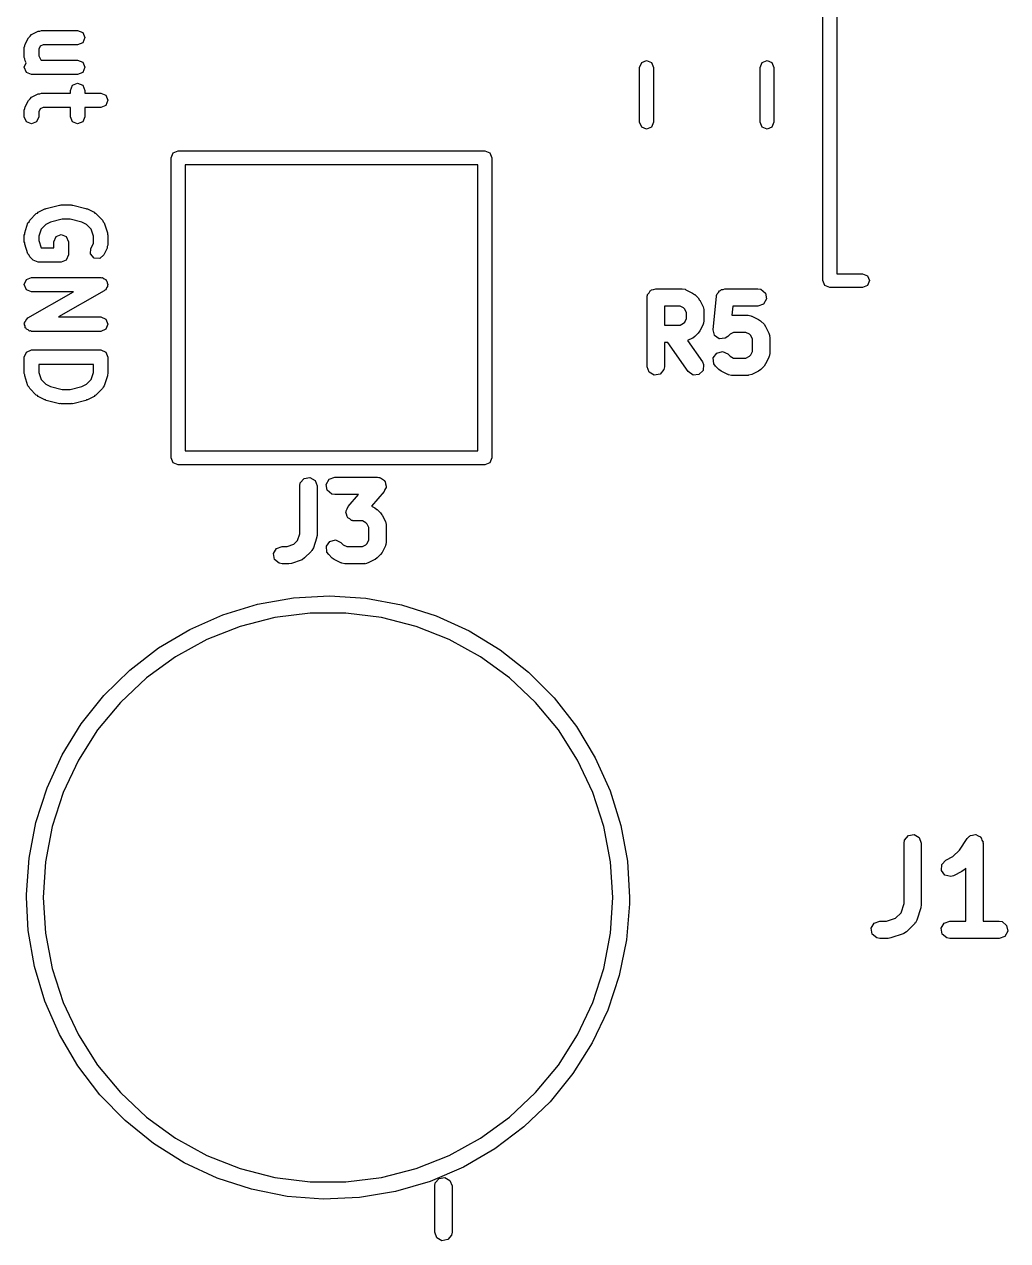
# Model space of a CAD drawing. Extents: x 83 to 117, y -104 to -70.4.
# Drawn here: x 83.37 to 91.89, y -103.97 to -93.43 of the extents above; entities that cross this region are included whole.
import ezdxf

# ---------------------------------------------------------------- set-up
doc = ezdxf.new("R2010")
doc.units = 0
doc.layers.add('BLACK', color=7, linetype='CONTINUOUS')

msp = doc.modelspace()

# ---------------------------------------------------------------- linework, layer by layer
at = {"layer": 'BLACK', "linetype": 'CONTINUOUS'}
for p, q in [((90.2919, -95.6544), (90.2919, -90.1594)), ((90.4119, -90.2194), (90.4119, -95.5944)), ((83.4292, -93.5212), (83.4863, -93.4927)), ((83.4863, -93.4927), (83.5008, -93.4916)), ((83.5008, -93.4916), (83.5143, -93.4861)), ((83.5143, -93.4861), (83.8286, -93.4861)), ((83.8286, -93.4861), (83.8728, -93.5044)), ((83.3727, -93.6063), (83.4012, -93.5492)), ((83.4012, -93.5492), (83.4162, -93.5362)), ((83.4162, -93.5362), (83.4292, -93.5212)), ((83.8728, -93.5928), (83.8286, -93.6111)), ((83.8728, -93.5044), (83.8911, -93.5486)), ((83.8911, -93.5486), (83.8728, -93.5928)), ((83.3661, -93.6343), (83.3716, -93.6208)), ((83.3661, -93.72), (83.3661, -93.6343)), ((83.3716, -93.6208), (83.3727, -93.6063)), ((83.5037, -93.6237), (83.4911, -93.649)), ((83.4911, -93.649), (83.4911, -93.7052)), ((83.4911, -93.7052), (83.5085, -93.7401)), ((83.529, -93.6111), (83.5037, -93.6237)), ((83.8286, -93.6111), (83.529, -93.6111)), ((83.3716, -93.7334), (83.3661, -93.72)), ((83.3661, -93.8057), (83.3821, -93.7669)), ((83.3844, -93.8499), (83.3661, -93.8057)), ((83.3727, -93.748), (83.3716, -93.7334)), ((83.3821, -93.7669), (83.3727, -93.748)), ((83.5085, -93.7401), (83.5116, -93.7432)), ((83.5116, -93.7432), (83.8286, -93.7432)), ((83.8286, -93.7432), (83.8728, -93.7615)), ((83.8728, -93.7615), (83.8911, -93.8057)), ((83.8911, -93.8057), (83.8728, -93.8499)), ((88.7023, -93.807), (88.7199, -93.7646)), ((88.7023, -94.2816), (88.7023, -93.807)), ((88.7199, -93.7646), (88.7623, -93.747)), ((88.7623, -93.747), (88.8047, -93.7646)), ((88.8047, -93.7646), (88.8223, -93.807)), ((88.8223, -93.807), (88.8223, -94.2816)), ((89.7473, -93.807), (89.7649, -93.7646)), ((89.7473, -94.2816), (89.7473, -93.807)), ((89.7649, -93.7646), (89.8073, -93.747)), ((89.8073, -93.747), (89.8497, -93.7646)), ((89.8497, -93.7646), (89.8673, -93.807)), ((89.8673, -93.807), (89.8673, -94.2816)), ((83.4286, -93.8682), (83.3844, -93.8499)), ((83.8286, -93.8682), (83.4286, -93.8682)), ((83.8728, -93.8499), (83.8286, -93.8682)), ((83.7661, -94.0057), (83.7844, -93.9615)), ((83.7661, -94.0289), (83.7661, -94.0057)), ((83.7844, -93.9615), (83.8286, -93.9432)), ((83.8286, -93.9432), (83.8728, -93.9615)), ((83.8728, -93.9615), (83.8911, -94.0057)), ((83.8911, -94.0057), (83.8911, -94.0289)), ((83.3727, -94.1492), (83.4012, -94.092)), ((83.4012, -94.092), (83.4162, -94.0791)), ((83.4162, -94.0791), (83.4292, -94.0641)), ((83.4292, -94.0641), (83.4863, -94.0355)), ((83.4863, -94.0355), (83.5008, -94.0345)), ((83.5008, -94.0345), (83.5143, -94.0289)), ((83.5143, -94.0289), (83.7661, -94.0289)), ((83.8911, -94.0289), (84.0286, -94.0289)), ((84.0286, -94.0289), (84.0728, -94.0472)), ((84.0728, -94.0472), (84.0911, -94.0914)), ((84.0911, -94.0914), (84.0728, -94.1356)), ((83.3661, -94.1771), (83.3716, -94.1637)), ((83.3661, -94.2343), (83.3661, -94.1771)), ((83.3844, -94.2785), (83.3661, -94.2343)), ((83.3716, -94.1637), (83.3727, -94.1492)), ((83.4911, -94.2343), (83.4728, -94.2785)), ((83.5037, -94.1666), (83.4911, -94.1919)), ((83.4911, -94.1919), (83.4911, -94.2343)), ((83.529, -94.1539), (83.5037, -94.1666)), ((83.7661, -94.1539), (83.529, -94.1539)), ((83.7661, -94.2343), (83.7661, -94.1539)), ((83.7844, -94.2785), (83.7661, -94.2343)), ((83.8911, -94.2343), (83.8728, -94.2785)), ((84.0286, -94.1539), (83.8911, -94.1539)), ((83.8911, -94.1539), (83.8911, -94.2343)), ((84.0728, -94.1356), (84.0286, -94.1539)), ((83.4286, -94.2968), (83.3844, -94.2785)), ((83.4728, -94.2785), (83.4286, -94.2968)), ((83.8286, -94.2968), (83.7844, -94.2785)), ((83.8728, -94.2785), (83.8286, -94.2968)), ((88.7199, -94.324), (88.7023, -94.2816)), ((88.7623, -94.3416), (88.7199, -94.324)), ((88.8047, -94.324), (88.7623, -94.3416)), ((88.8223, -94.2816), (88.8047, -94.324)), ((89.7649, -94.324), (89.7473, -94.2816)), ((89.8073, -94.3416), (89.7649, -94.324)), ((89.8497, -94.324), (89.8073, -94.3416)), ((89.8673, -94.2816), (89.8497, -94.324)), ((84.64, -94.59), (84.6576, -94.5476)), ((84.6576, -94.5476), (84.7, -94.53)), ((84.7, -94.53), (87.36, -94.53)), ((87.36, -94.53), (87.4024, -94.5476)), ((87.4024, -94.5476), (87.42, -94.59)), ((84.64, -97.19), (84.64, -94.59)), ((84.76, -94.65), (84.76, -97.13)), ((87.3, -94.65), (84.76, -94.65)), ((87.3, -97.13), (87.3, -94.65)), ((87.42, -94.59), (87.42, -97.19)), ((83.4129, -95.1301), (83.4701, -95.0729)), ((83.4701, -95.0729), (83.4796, -95.069)), ((83.4796, -95.069), (83.4863, -95.0612)), ((83.4863, -95.0612), (83.5435, -95.0327)), ((83.5435, -95.0327), (83.5506, -95.0322)), ((83.5506, -95.0322), (83.5563, -95.0279)), ((83.5563, -95.0279), (83.6706, -94.9994)), ((83.6706, -94.9994), (83.6784, -95.0005)), ((83.6784, -95.0005), (83.6857, -94.9975)), ((83.6857, -94.9975), (83.7714, -94.9975)), ((83.7714, -94.9975), (83.7787, -95.0005)), ((83.7787, -95.0005), (83.7866, -94.9994)), ((83.7866, -94.9994), (83.9009, -95.0279)), ((83.9009, -95.0279), (83.9066, -95.0322)), ((83.9066, -95.0322), (83.9137, -95.0327)), ((83.9137, -95.0327), (83.9708, -95.0612)), ((83.9708, -95.0612), (83.9775, -95.069)), ((83.9775, -95.069), (83.9871, -95.0729)), ((83.9871, -95.0729), (84.0442, -95.1301)), ((83.3693, -95.2402), (83.3978, -95.1545)), ((83.3978, -95.1545), (83.4074, -95.1435)), ((83.4074, -95.1435), (83.4129, -95.1301)), ((83.5513, -95.1685), (83.5118, -95.208)), ((83.5932, -95.1475), (83.5513, -95.1685)), ((83.6934, -95.1225), (83.5932, -95.1475)), ((83.7637, -95.1225), (83.6934, -95.1225)), ((83.8639, -95.1475), (83.7637, -95.1225)), ((83.9058, -95.1685), (83.8639, -95.1475)), ((83.9454, -95.208), (83.9058, -95.1685)), ((84.0442, -95.1301), (84.0498, -95.1435)), ((84.0498, -95.1435), (84.0593, -95.1545)), ((84.0593, -95.1545), (84.0879, -95.2402)), ((83.3661, -95.26), (83.37, -95.2505)), ((83.3661, -95.3171), (83.3661, -95.26)), ((83.37, -95.2505), (83.3693, -95.2402)), ((83.5118, -95.208), (83.4911, -95.2701)), ((83.4911, -95.2701), (83.4911, -95.307)), ((83.6232, -95.3171), (83.6415, -95.2729)), ((83.6415, -95.2729), (83.6857, -95.2546)), ((83.6857, -95.2546), (83.7299, -95.2729)), ((83.7299, -95.2729), (83.7482, -95.3171)), ((83.9661, -95.2701), (83.9454, -95.208)), ((83.9661, -95.331), (83.9661, -95.2701)), ((84.0879, -95.2402), (84.0871, -95.2505)), ((84.0871, -95.2505), (84.0911, -95.26)), ((84.0911, -95.26), (84.0911, -95.3457)), ((83.37, -95.3266), (83.3661, -95.3171)), ((83.3693, -95.3369), (83.37, -95.3266)), ((83.3978, -95.4226), (83.3693, -95.3369)), ((83.4911, -95.307), (83.5117, -95.3689)), ((83.5117, -95.3689), (83.6232, -95.3689)), ((83.6232, -95.3689), (83.6232, -95.3171)), ((83.7482, -95.3171), (83.7482, -95.4314)), ((83.9407, -95.4226), (83.9441, -95.3749)), ((83.9441, -95.3749), (83.9661, -95.331)), ((84.0845, -95.3737), (84.0559, -95.4308)), ((84.0855, -95.3592), (84.0845, -95.3737)), ((84.0911, -95.3457), (84.0855, -95.3592)), ((83.4074, -95.4336), (83.3978, -95.4226)), ((83.4129, -95.4471), (83.4074, -95.4336)), ((83.4415, -95.4756), (83.4129, -95.4471)), ((83.4728, -95.4886), (83.4415, -95.4756)), ((83.4857, -95.4939), (83.4728, -95.4886)), ((83.6857, -95.4939), (83.4857, -95.4939)), ((83.7299, -95.4756), (83.6857, -95.4939)), ((83.7482, -95.4314), (83.7299, -95.4756)), ((83.972, -95.4588), (83.9407, -95.4226)), ((84.0198, -95.4621), (83.972, -95.4588)), ((84.0559, -95.4308), (84.0198, -95.4621)), ((90.4119, -95.5944), (90.6344, -95.5944)), ((90.6344, -95.5944), (90.6769, -95.6119)), ((83.3661, -95.6886), (83.3844, -95.6444)), ((83.3844, -95.7328), (83.3661, -95.6886)), ((83.3844, -95.6444), (83.4286, -95.6261)), ((83.4286, -95.6261), (84.0286, -95.6261)), ((84.0286, -95.6261), (84.0365, -95.6294)), ((84.0365, -95.6294), (84.045, -95.6283)), ((84.045, -95.6283), (84.0578, -95.6382)), ((84.0578, -95.6382), (84.0728, -95.6444)), ((84.0728, -95.6444), (84.076, -95.6523)), ((84.076, -95.6523), (84.0828, -95.6576)), ((84.0889, -95.705), (84.079, -95.7178)), ((84.0828, -95.6576), (84.0849, -95.6736)), ((84.0849, -95.6736), (84.0911, -95.6886)), ((84.0911, -95.6886), (84.0878, -95.6965)), ((84.0878, -95.6965), (84.0889, -95.705)), ((90.3095, -95.6968), (90.2919, -95.6544)), ((90.3519, -95.7144), (90.3095, -95.6968)), ((90.6769, -95.6968), (90.6344, -95.7144)), ((90.6769, -95.6119), (90.6944, -95.6544)), ((90.6944, -95.6544), (90.6769, -95.6968)), ((83.4286, -95.7511), (83.3844, -95.7328)), ((83.3976, -95.9772), (83.7932, -95.7511)), ((83.7932, -95.7511), (83.4286, -95.7511)), ((84.0596, -95.7428), (83.6639, -95.9689)), ((84.0648, -95.736), (84.0596, -95.7428)), ((84.0728, -95.7328), (84.0648, -95.736)), ((84.079, -95.7178), (84.0728, -95.7328)), ((88.7669, -95.8), (88.7687, -95.7903)), ((88.7669, -96.4), (88.7669, -95.8)), ((88.7681, -95.787), (88.7698, -95.7841)), ((88.7687, -95.7903), (88.7681, -95.787)), ((88.7698, -95.7841), (88.7715, -95.7744)), ((88.7715, -95.7744), (88.784, -95.7595)), ((88.784, -95.7595), (88.7937, -95.7426)), ((88.7937, -95.7426), (88.8001, -95.7403)), ((88.8001, -95.7403), (88.8044, -95.7351)), ((88.8044, -95.7351), (88.8236, -95.7317)), ((88.8236, -95.7317), (88.8419, -95.725)), ((88.8419, -95.725), (89.0705, -95.725)), ((89.0705, -95.725), (89.0962, -95.7296)), ((89.0962, -95.7296), (89.0996, -95.7325)), ((89.0996, -95.7325), (89.1041, -95.733)), ((89.1041, -95.733), (89.1612, -95.7615)), ((89.1612, -95.7615), (89.1792, -95.7749)), ((89.1792, -95.7749), (89.1807, -95.7756)), ((89.1807, -95.7756), (89.2093, -95.8042)), ((89.2093, -95.8042), (89.2221, -95.8225)), ((89.3387, -96.0783), (89.3673, -95.7926)), ((89.3673, -95.7926), (89.3684, -95.7888)), ((89.3681, -95.787), (89.3696, -95.7843)), ((89.3684, -95.7888), (89.3681, -95.787)), ((89.3696, -95.7843), (89.3744, -95.7675)), ((89.3744, -95.7675), (89.3858, -95.7564)), ((89.3858, -95.7564), (89.3937, -95.7426)), ((89.3937, -95.7426), (89.4036, -95.739)), ((89.4036, -95.739), (89.4111, -95.7317)), ((89.4111, -95.7317), (89.427, -95.7305)), ((89.427, -95.7305), (89.4419, -95.725)), ((89.4419, -95.725), (89.7277, -95.725)), ((89.7277, -95.725), (89.7533, -95.7296)), ((89.7533, -95.7296), (89.7926, -95.7625)), ((89.8015, -95.8131), (89.7759, -95.8575)), ((89.7926, -95.7625), (89.8015, -95.8131)), ((90.6344, -95.7144), (90.3519, -95.7144)), ((88.9169, -95.875), (88.9169, -96.0393)), ((89.0528, -95.875), (88.9169, -95.875)), ((89.0832, -95.8903), (89.0528, -95.875)), ((89.0946, -95.9016), (89.0832, -95.8903)), ((89.1098, -95.932), (89.0946, -95.9016)), ((89.2221, -95.8225), (89.2233, -95.8237)), ((89.2233, -95.8237), (89.2519, -95.8808)), ((89.2519, -95.8808), (89.2593, -95.9058)), ((89.2593, -95.9058), (89.2583, -95.9101)), ((89.2583, -95.9101), (89.2598, -95.9143)), ((89.2598, -95.9143), (89.2598, -96)), ((89.5098, -95.875), (89.502, -95.9536)), ((89.7277, -95.875), (89.5098, -95.875)), ((89.7759, -95.8575), (89.7277, -95.875)), ((83.3661, -96.0314), (83.3694, -96.0235)), ((83.3683, -96.015), (83.3782, -96.0022)), ((83.3694, -96.0235), (83.3683, -96.015)), ((83.3782, -96.0022), (83.3844, -95.9872)), ((83.3844, -95.9872), (83.3923, -95.9839)), ((83.3923, -95.9839), (83.3976, -95.9772)), ((83.6639, -95.9689), (84.0286, -95.9689)), ((84.0286, -95.9689), (84.0728, -95.9872)), ((84.0728, -95.9872), (84.0911, -96.0314)), ((89.0528, -96.0393), (89.0832, -96.0241)), ((89.0832, -96.0241), (89.0946, -96.0128)), ((89.0946, -96.0128), (89.1098, -95.9823)), ((89.1098, -95.9823), (89.1098, -95.932)), ((89.2553, -96.0257), (89.2524, -96.0291)), ((89.2598, -96), (89.2553, -96.0257)), ((89.502, -95.9536), (89.6419, -95.9536)), ((89.6419, -95.9536), (89.6676, -95.9581)), ((89.6676, -95.9581), (89.671, -95.961)), ((89.671, -95.961), (89.6755, -95.9615)), ((89.6755, -95.9615), (89.7326, -95.9901)), ((89.7326, -95.9901), (89.7506, -96.0035)), ((89.7506, -96.0035), (89.7521, -96.0042)), ((89.7521, -96.0042), (89.7807, -96.0327)), ((83.3723, -96.0464), (83.3661, -96.0314)), ((83.3743, -96.0624), (83.3723, -96.0464)), ((83.3811, -96.0677), (83.3743, -96.0624)), ((83.3844, -96.0756), (83.3811, -96.0677)), ((83.3993, -96.0818), (83.3844, -96.0756)), ((83.4121, -96.0917), (83.3993, -96.0818)), ((83.4206, -96.0906), (83.4121, -96.0917)), ((83.4286, -96.0939), (83.4206, -96.0906)), ((84.0286, -96.0939), (83.4286, -96.0939)), ((84.0728, -96.0756), (84.0286, -96.0939)), ((84.0911, -96.0314), (84.0728, -96.0756)), ((88.9169, -96.0393), (89.0528, -96.0393)), ((89.2093, -96.1102), (89.1807, -96.1388)), ((89.21, -96.1087), (89.2093, -96.1102)), ((89.2233, -96.0907), (89.21, -96.1087)), ((89.2519, -96.0336), (89.2233, -96.0907)), ((89.2524, -96.0291), (89.2519, -96.0336)), ((89.3389, -96.0788), (89.3387, -96.0783)), ((89.3387, -96.0792), (89.3389, -96.0788)), ((89.3452, -96.1036), (89.3387, -96.0792)), ((89.3514, -96.128), (89.3452, -96.1036)), ((89.3518, -96.1283), (89.3514, -96.128)), ((89.3519, -96.1288), (89.3518, -96.1283)), ((89.3726, -96.1432), (89.3519, -96.1288)), ((89.4864, -96.1188), (89.4664, -96.1388)), ((89.5168, -96.1036), (89.4864, -96.1188)), ((89.6242, -96.1036), (89.5168, -96.1036)), ((89.6547, -96.1188), (89.6242, -96.1036)), ((89.666, -96.1302), (89.6547, -96.1188)), ((89.6812, -96.1606), (89.666, -96.1302)), ((89.7807, -96.0327), (89.7936, -96.0511)), ((89.7936, -96.0511), (89.7947, -96.0522)), ((89.7947, -96.0522), (89.8233, -96.1094)), ((89.8233, -96.1094), (89.8307, -96.1343)), ((88.9458, -96.1893), (88.9169, -96.1893)), ((88.9169, -96.1893), (88.9169, -96.4)), ((89.1234, -96.4431), (88.9458, -96.1893)), ((89.1612, -96.1528), (89.1183, -96.1743)), ((89.1183, -96.1743), (89.2462, -96.357)), ((89.1623, -96.1517), (89.1612, -96.1528)), ((89.1807, -96.1388), (89.1623, -96.1517)), ((89.3931, -96.158), (89.3726, -96.1432)), ((89.3936, -96.1579), (89.3931, -96.158)), ((89.394, -96.1582), (89.3936, -96.1579)), ((89.4191, -96.156), (89.394, -96.1582)), ((89.4442, -96.1541), (89.4191, -96.156)), ((89.4446, -96.1538), (89.4442, -96.1541)), ((89.4451, -96.1537), (89.4446, -96.1538)), ((89.4664, -96.1388), (89.4451, -96.1537)), ((89.6812, -96.2681), (89.6812, -96.1606)), ((89.8307, -96.1343), (89.8297, -96.1387)), ((89.8297, -96.1387), (89.8312, -96.1429)), ((89.8312, -96.1429), (89.8312, -96.2858)), ((83.3661, -96.3171), (83.3844, -96.2729)), ((83.3661, -96.46), (83.3661, -96.3171)), ((83.3844, -96.2729), (83.4286, -96.2546)), ((83.4286, -96.2546), (84.0286, -96.2546)), ((84.0286, -96.2546), (84.0728, -96.2729)), ((84.0728, -96.2729), (84.0911, -96.3171)), ((84.0911, -96.3171), (84.0911, -96.46)), ((89.3409, -96.3235), (89.3704, -96.2815)), ((89.3454, -96.3746), (89.3409, -96.3235)), ((89.3704, -96.2815), (89.4199, -96.2682)), ((89.4199, -96.2682), (89.4664, -96.2899)), ((89.4664, -96.2899), (89.4864, -96.3098)), ((89.4864, -96.3098), (89.5168, -96.325)), ((89.5168, -96.325), (89.6242, -96.325)), ((89.6242, -96.325), (89.6547, -96.3098)), ((89.6547, -96.3098), (89.666, -96.2985)), ((89.666, -96.2985), (89.6812, -96.2681)), ((89.8233, -96.3193), (89.7947, -96.3764)), ((89.8238, -96.3148), (89.8233, -96.3193)), ((89.8267, -96.3114), (89.8238, -96.3148)), ((89.8312, -96.2858), (89.8267, -96.3114)), ((83.4911, -96.3796), (83.4911, -96.4499)), ((83.9661, -96.3796), (83.4911, -96.3796)), ((83.9661, -96.4499), (83.9661, -96.3796)), ((88.7845, -96.4483), (88.7669, -96.4)), ((88.8289, -96.4739), (88.7845, -96.4483)), ((88.9124, -96.4257), (88.8794, -96.465)), ((88.9169, -96.4), (88.9124, -96.4257)), ((89.1654, -96.4725), (89.1234, -96.4431)), ((89.2528, -96.4318), (89.2165, -96.468)), ((89.2462, -96.357), (89.2573, -96.3806)), ((89.2573, -96.3806), (89.2528, -96.4318)), ((89.3603, -96.3959), (89.3454, -96.3746)), ((89.3889, -96.4245), (89.3603, -96.3959)), ((89.3904, -96.4252), (89.3889, -96.4245)), ((89.4084, -96.4386), (89.3904, -96.4252)), ((89.4656, -96.4671), (89.4084, -96.4386)), ((89.7326, -96.4386), (89.6755, -96.4671)), ((89.7338, -96.4374), (89.7326, -96.4386)), ((89.7521, -96.4245), (89.7338, -96.4374)), ((89.7807, -96.3959), (89.7521, -96.4245)), ((89.7814, -96.3945), (89.7807, -96.3959)), ((89.7947, -96.3764), (89.7814, -96.3945)), ((83.37, -96.4695), (83.3661, -96.46)), ((83.3693, -96.4798), (83.37, -96.4695)), ((83.3978, -96.5655), (83.3693, -96.4798)), ((83.4911, -96.4499), (83.5118, -96.512)), ((83.5118, -96.512), (83.5513, -96.5515)), ((83.5513, -96.5515), (83.5932, -96.5725)), ((83.8639, -96.5725), (83.9058, -96.5515)), ((83.9058, -96.5515), (83.9454, -96.512)), ((83.9454, -96.512), (83.9661, -96.4499)), ((84.0879, -96.4798), (84.0593, -96.5655)), ((84.0911, -96.46), (84.0871, -96.4695)), ((84.0871, -96.4695), (84.0879, -96.4798)), ((88.8794, -96.465), (88.8289, -96.4739)), ((89.2165, -96.468), (89.1654, -96.4725)), ((89.47, -96.4676), (89.4656, -96.4671)), ((89.4734, -96.4705), (89.47, -96.4676)), ((89.4991, -96.475), (89.4734, -96.4705)), ((89.6419, -96.475), (89.4991, -96.475)), ((89.6462, -96.4735), (89.6419, -96.475)), ((89.6505, -96.4746), (89.6462, -96.4735)), ((89.6755, -96.4671), (89.6505, -96.4746)), ((83.4074, -96.5765), (83.3978, -96.5655)), ((83.4129, -96.5899), (83.4074, -96.5765)), ((83.4701, -96.6471), (83.4129, -96.5899)), ((83.4796, -96.651), (83.4701, -96.6471)), ((83.4863, -96.6588), (83.4796, -96.651)), ((83.5435, -96.6873), (83.4863, -96.6588)), ((83.5932, -96.5725), (83.6934, -96.5975)), ((83.6934, -96.5975), (83.7637, -96.5975)), ((83.7637, -96.5975), (83.8639, -96.5725)), ((83.9708, -96.6588), (83.9137, -96.6873)), ((83.9775, -96.651), (83.9708, -96.6588)), ((83.9871, -96.6471), (83.9775, -96.651)), ((84.0442, -96.5899), (83.9871, -96.6471)), ((84.0498, -96.5765), (84.0442, -96.5899)), ((84.0593, -96.5655), (84.0498, -96.5765)), ((83.5506, -96.6878), (83.5435, -96.6873)), ((83.5563, -96.6921), (83.5506, -96.6878)), ((83.6706, -96.7206), (83.5563, -96.6921)), ((83.6784, -96.7195), (83.6706, -96.7206)), ((83.6857, -96.7225), (83.6784, -96.7195)), ((83.7714, -96.7225), (83.6857, -96.7225)), ((83.7787, -96.7195), (83.7714, -96.7225)), ((83.7866, -96.7206), (83.7787, -96.7195)), ((83.9009, -96.6921), (83.7866, -96.7206)), ((83.9066, -96.6878), (83.9009, -96.6921)), ((83.9137, -96.6873), (83.9066, -96.6878)), ((84.76, -97.13), (87.3, -97.13)), ((84.6576, -97.2324), (84.64, -97.19)), ((84.7, -97.25), (84.6576, -97.2324)), ((87.36, -97.25), (84.7, -97.25)), ((87.4024, -97.2324), (87.36, -97.25)), ((87.42, -97.19), (87.4024, -97.2324)), ((85.7595, -97.4075), (85.7925, -97.3682)), ((85.7925, -97.3682), (85.843, -97.3593)), ((85.843, -97.3593), (85.8875, -97.3849)), ((85.8875, -97.3849), (85.905, -97.4331)), ((85.9847, -97.4201), (86.0104, -97.3757)), ((86.0104, -97.3757), (86.0586, -97.3581)), ((86.0586, -97.3581), (86.43, -97.3581)), ((86.43, -97.3581), (86.4411, -97.3601)), ((86.4411, -97.3601), (86.4445, -97.3595)), ((86.4445, -97.3595), (86.4472, -97.3612)), ((86.4472, -97.3612), (86.4557, -97.3626)), ((86.4557, -97.3626), (86.4711, -97.3756)), ((86.4711, -97.3756), (86.4884, -97.3861)), ((86.4884, -97.3861), (86.4904, -97.3918)), ((86.4904, -97.3918), (86.495, -97.3956)), ((86.495, -97.3956), (86.4985, -97.4155)), ((85.755, -97.4331), (85.7595, -97.4075)), ((85.755, -97.8495), (85.755, -97.4331)), ((85.905, -97.4331), (85.905, -97.8617)), ((85.9936, -97.4706), (85.9847, -97.4201)), ((86.0329, -97.5036), (85.9936, -97.4706)), ((86.0586, -97.5081), (86.0329, -97.5036)), ((86.4864, -97.4825), (86.3765, -97.6082)), ((86.4937, -97.4637), (86.4864, -97.4825)), ((86.5039, -97.4461), (86.4937, -97.4637)), ((86.4985, -97.4155), (86.505, -97.4347)), ((86.505, -97.4347), (86.5028, -97.4402)), ((86.5028, -97.4402), (86.5039, -97.4461)), ((86.2647, -97.5081), (86.0586, -97.5081)), ((86.1736, -97.6123), (86.2647, -97.5081)), ((86.3765, -97.6082), (86.4064, -97.6232)), ((86.155, -97.6601), (86.1572, -97.6546)), ((86.1615, -97.6793), (86.155, -97.6601)), ((86.1561, -97.6487), (86.1662, -97.6312)), ((86.1572, -97.6546), (86.1561, -97.6487)), ((86.165, -97.6992), (86.1615, -97.6793)), ((86.1696, -97.703), (86.165, -97.6992)), ((86.1662, -97.6312), (86.1736, -97.6123)), ((86.1716, -97.7087), (86.1696, -97.703)), ((86.1889, -97.7192), (86.1716, -97.7087)), ((86.4064, -97.6232), (86.4244, -97.6365)), ((86.4244, -97.6365), (86.4259, -97.6372)), ((86.4259, -97.6372), (86.4545, -97.6658)), ((86.4545, -97.6658), (86.4673, -97.6842)), ((86.4673, -97.6842), (86.4685, -97.6853)), ((86.4685, -97.6853), (86.4971, -97.7424)), ((86.2043, -97.7322), (86.1889, -97.7192)), ((86.2128, -97.7337), (86.2043, -97.7322)), ((86.2155, -97.7353), (86.2128, -97.7337)), ((86.2189, -97.7347), (86.2155, -97.7353)), ((86.23, -97.7367), (86.2189, -97.7347)), ((86.298, -97.7367), (86.23, -97.7367)), ((86.3284, -97.7519), (86.298, -97.7367)), ((86.3398, -97.7633), (86.3284, -97.7519)), ((86.355, -97.7937), (86.3398, -97.7633)), ((86.355, -97.9011), (86.355, -97.7937)), ((86.4971, -97.7424), (86.5045, -97.7674)), ((86.5045, -97.7674), (86.5035, -97.7718)), ((86.5035, -97.7718), (86.505, -97.776)), ((86.505, -97.776), (86.505, -97.9188)), ((85.7038, -97.939), (85.7359, -97.9069)), ((85.7359, -97.9069), (85.755, -97.8495)), ((85.9012, -97.8854), (85.8726, -97.9711)), ((85.905, -97.8617), (85.9011, -97.8838)), ((85.9011, -97.8838), (85.9012, -97.8854)), ((85.9861, -97.9566), (86.0156, -97.9145)), ((86.0156, -97.9145), (86.0651, -97.9013)), ((86.0651, -97.9013), (86.1116, -97.9229)), ((86.1116, -97.9229), (86.1316, -97.9429)), ((86.3398, -97.9315), (86.355, -97.9011)), ((86.505, -97.9188), (86.5005, -97.9445)), ((85.5276, -98.0201), (85.5532, -97.9757)), ((85.5365, -98.0706), (85.5276, -98.0201)), ((85.5532, -97.9757), (85.6014, -97.9581)), ((85.6014, -97.9581), (85.6464, -97.9581)), ((85.6464, -97.9581), (85.7038, -97.939)), ((85.8545, -98.0004), (85.7973, -98.0576)), ((85.8564, -97.9964), (85.8545, -98.0004)), ((85.8602, -97.994), (85.8564, -97.9964)), ((85.8726, -97.9711), (85.8602, -97.994)), ((85.9906, -98.0077), (85.9861, -97.9566)), ((86.0055, -98.029), (85.9906, -98.0077)), ((86.0341, -98.0576), (86.0055, -98.029)), ((86.1316, -97.9429), (86.162, -97.9581)), ((86.162, -97.9581), (86.298, -97.9581)), ((86.298, -97.9581), (86.3284, -97.9429)), ((86.3284, -97.9429), (86.3398, -97.9315)), ((86.4545, -98.029), (86.4259, -98.0576)), ((86.4552, -98.0275), (86.4545, -98.029)), ((86.4685, -98.0095), (86.4552, -98.0275)), ((86.4971, -97.9524), (86.4685, -98.0095)), ((86.4976, -97.9479), (86.4971, -97.9524)), ((86.5005, -97.9445), (86.4976, -97.9479)), ((85.5758, -98.1036), (85.5365, -98.0706)), ((85.6014, -98.1081), (85.5758, -98.1036)), ((85.6586, -98.1081), (85.6014, -98.1081)), ((85.6601, -98.1076), (85.6586, -98.1081)), ((85.6823, -98.1043), (85.6601, -98.1076)), ((85.768, -98.0757), (85.6823, -98.1043)), ((85.7715, -98.0729), (85.768, -98.0757)), ((85.776, -98.0725), (85.7715, -98.0729)), ((85.7973, -98.0576), (85.776, -98.0725)), ((86.0356, -98.0583), (86.0341, -98.0576)), ((86.0536, -98.0716), (86.0356, -98.0583)), ((86.1107, -98.1002), (86.0536, -98.0716)), ((86.1152, -98.1007), (86.1107, -98.1002)), ((86.1186, -98.1036), (86.1152, -98.1007)), ((86.1443, -98.1081), (86.1186, -98.1036)), ((86.3157, -98.1081), (86.1443, -98.1081)), ((86.3199, -98.1066), (86.3157, -98.1081)), ((86.3243, -98.1076), (86.3199, -98.1066)), ((86.3493, -98.1002), (86.3243, -98.1076)), ((86.4064, -98.0716), (86.3493, -98.1002)), ((86.4075, -98.0704), (86.4064, -98.0716)), ((86.4259, -98.0576), (86.4075, -98.0704)), ((85.3895, -98.4573), (85.6994, -98.4023)), ((85.6994, -98.4023), (86.0137, -98.385)), ((86.0137, -98.385), (86.3277, -98.4056)), ((86.3277, -98.4056), (86.6371, -98.4638)), ((84.8006, -98.6763), (85.0885, -98.549)), ((85.0885, -98.549), (85.3895, -98.4573)), ((85.8449, -98.535), (85.5372, -98.5739)), ((86.1551, -98.535), (85.8449, -98.535)), ((86.4628, -98.5739), (86.1551, -98.535)), ((86.6371, -98.4638), (86.9371, -98.5587)), ((85.2368, -98.651), (84.9484, -98.7652)), ((85.5372, -98.5739), (85.2368, -98.651)), ((86.7632, -98.651), (86.4628, -98.5739)), ((87.0516, -98.7652), (86.7632, -98.651)), ((86.9371, -98.5587), (87.2236, -98.689)), ((84.5302, -98.8372), (84.8006, -98.6763)), ((84.9484, -98.7652), (84.6766, -98.9146)), ((87.3234, -98.9146), (87.0516, -98.7652)), ((87.2236, -98.689), (87.4924, -98.8527)), ((84.281, -99.0294), (84.5302, -98.8372)), ((87.4924, -98.8527), (87.7396, -99.0475)), ((84.6766, -98.9146), (84.4256, -99.0969)), ((87.5744, -99.0969), (87.3234, -98.9146)), ((84.0567, -99.2502), (84.281, -99.0294)), ((87.7396, -99.0475), (87.9615, -99.2707)), ((84.4256, -99.0969), (84.1995, -99.3093)), ((87.8005, -99.3093), (87.5744, -99.0969)), ((83.8605, -99.4964), (84.0567, -99.2502)), ((87.9615, -99.2707), (88.1551, -99.5188)), ((84.1995, -99.3093), (84.0018, -99.5482)), ((87.9982, -99.5482), (87.8005, -99.3093)), ((83.6954, -99.7643), (83.8605, -99.4964)), ((84.0018, -99.5482), (83.8356, -99.8101)), ((88.1644, -99.8101), (87.9982, -99.5482)), ((88.1551, -99.5188), (88.3174, -99.7885)), ((83.5636, -100.05), (83.6954, -99.7643)), ((83.8356, -99.8101), (83.7036, -100.091)), ((88.2964, -100.091), (88.1644, -99.8101)), ((88.3174, -99.7885), (88.4462, -100.076)), ((83.4672, -100.35), (83.5636, -100.05)), ((83.7036, -100.091), (83.6077, -100.386)), ((88.3923, -100.386), (88.2964, -100.091)), ((88.4462, -100.076), (88.5395, -100.376)), ((83.4074, -100.659), (83.4672, -100.35)), ((83.6077, -100.386), (83.5496, -100.69)), ((88.4504, -100.69), (88.3923, -100.386)), ((88.5395, -100.376), (88.5961, -100.686)), ((91.0325, -100.464), (91.083, -100.455)), ((91.083, -100.455), (91.1275, -100.481)), ((91.5896, -100.461), (91.6105, -100.454)), ((91.6105, -100.454), (91.6145, -100.456)), ((91.6145, -100.456), (91.6187, -100.455)), ((91.6187, -100.455), (91.6376, -100.466)), ((90.995, -100.529), (90.9995, -100.504)), ((90.995, -101.053), (90.995, -100.529)), ((90.9995, -100.504), (91.0325, -100.464)), ((91.1275, -100.481), (91.145, -100.529)), ((91.145, -100.529), (91.145, -101.065)), ((91.476, -100.589), (91.5433, -100.488)), ((91.5433, -100.488), (91.5613, -100.469)), ((91.5613, -100.469), (91.5654, -100.468)), ((91.5654, -100.468), (91.5682, -100.464)), ((91.5682, -100.464), (91.5896, -100.461)), ((91.6376, -100.466), (91.6575, -100.475)), ((91.6575, -100.475), (91.6594, -100.479)), ((91.6594, -100.479), (91.6632, -100.481)), ((91.6632, -100.481), (91.6706, -100.502)), ((91.6706, -100.502), (91.6803, -100.521)), ((91.6803, -100.521), (91.6792, -100.525)), ((91.6792, -100.525), (91.6807, -100.529)), ((91.6807, -100.529), (91.6807, -101.204)), ((83.3851, -100.973), (83.4074, -100.659)), ((91.3579, -100.676), (91.4184, -100.646)), ((91.4184, -100.646), (91.476, -100.589)), ((83.5496, -100.69), (83.5301, -101)), ((88.4699, -101), (88.4504, -100.69)), ((88.5961, -100.686), (88.615, -101)), ((91.3195, -100.765), (91.3226, -100.714)), ((91.3501, -100.806), (91.3195, -100.765)), ((91.3226, -100.714), (91.3579, -100.676)), ((91.5159, -100.761), (91.4975, -100.774)), ((91.5307, -100.746), (91.5159, -100.761)), ((91.5307, -101.204), (91.5307, -100.746)), ((91.4, -100.818), (91.3501, -100.806)), ((91.425, -100.811), (91.4, -100.818)), ((91.4964, -100.775), (91.425, -100.811)), ((91.4975, -100.774), (91.4964, -100.775)), ((83.3865, -101), (83.3851, -100.973)), ((83.4008, -101.287), (83.3865, -101)), ((83.5301, -101), (83.5496, -101.31)), ((88.4504, -101.31), (88.4699, -101)), ((88.6144, -101.055), (88.5889, -101.368)), ((88.615, -101), (88.6144, -101.055)), ((90.9687, -101.132), (90.995, -101.053)), ((91.145, -101.065), (91.1411, -101.087)), ((91.1411, -101.087), (91.1412, -101.089)), ((90.8435, -101.204), (90.9223, -101.178)), ((90.9223, -101.178), (90.9687, -101.132)), ((91.1412, -101.089), (91.1054, -101.196)), ((83.4541, -101.597), (83.4008, -101.287)), ((90.7104, -101.266), (90.7361, -101.222)), ((90.7193, -101.317), (90.7104, -101.266)), ((90.7361, -101.222), (90.7843, -101.204)), ((90.7843, -101.204), (90.8435, -101.204)), ((91.0159, -101.297), (90.9946, -101.312)), ((91.0873, -101.225), (91.0159, -101.297)), ((91.0892, -101.221), (91.0873, -101.225)), ((91.093, -101.219), (91.0892, -101.221)), ((91.1054, -101.196), (91.093, -101.219)), ((91.3176, -101.266), (91.3432, -101.222)), ((91.3265, -101.317), (91.3176, -101.266)), ((91.3432, -101.222), (91.3914, -101.204)), ((91.3914, -101.204), (91.5307, -101.204)), ((91.6807, -101.204), (91.82, -101.204)), ((91.82, -101.204), (91.8457, -101.209)), ((91.8457, -101.209), (91.885, -101.242)), ((91.8939, -101.292), (91.8682, -101.337)), ((91.885, -101.242), (91.8939, -101.292)), ((83.5496, -101.31), (83.6077, -101.614)), ((88.3923, -101.614), (88.4504, -101.31)), ((88.5889, -101.368), (88.5259, -101.677)), ((90.7586, -101.35), (90.7193, -101.317)), ((90.7843, -101.354), (90.7586, -101.35)), ((90.8557, -101.354), (90.7843, -101.354)), ((90.8573, -101.354), (90.8557, -101.354)), ((90.8794, -101.35), (90.8573, -101.354)), ((90.9866, -101.315), (90.8794, -101.35)), ((90.9901, -101.312), (90.9866, -101.315)), ((90.9946, -101.312), (90.9901, -101.312)), ((91.3658, -101.35), (91.3265, -101.317)), ((91.3914, -101.354), (91.3658, -101.35)), ((91.82, -101.354), (91.3914, -101.354)), ((91.8682, -101.337), (91.82, -101.354)), ((83.5443, -101.899), (83.4541, -101.597)), ((83.6077, -101.614), (83.7036, -101.909)), ((88.2964, -101.909), (88.3923, -101.614)), ((88.5259, -101.677), (88.4263, -101.975)), ((83.67, -102.187), (83.5443, -101.899)), ((83.7036, -101.909), (83.8356, -102.19)), ((88.1644, -102.19), (88.2964, -101.909)), ((88.4263, -101.975), (88.2915, -102.26)), ((83.8295, -102.459), (83.67, -102.187)), ((83.8356, -102.19), (84.0018, -102.452)), ((87.9982, -102.452), (88.1644, -102.19)), ((88.2915, -102.26), (88.1236, -102.526)), ((84.0018, -102.452), (84.1995, -102.691)), ((87.8005, -102.691), (87.9982, -102.452)), ((84.0205, -102.709), (83.8295, -102.459)), ((88.1236, -102.526), (87.9249, -102.77)), ((84.2401, -102.934), (84.0205, -102.709)), ((84.1995, -102.691), (84.4256, -102.903)), ((87.5744, -102.903), (87.8005, -102.691)), ((87.9249, -102.77), (87.6983, -102.988)), ((84.4852, -103.132), (84.2401, -102.934)), ((84.4256, -102.903), (84.6766, -103.085)), ((87.3234, -103.085), (87.5744, -102.903)), ((84.6766, -103.085), (84.9484, -103.235)), ((87.0516, -103.235), (87.3234, -103.085)), ((87.6983, -102.988), (87.4471, -103.178)), ((84.7522, -103.298), (84.4852, -103.132)), ((87.4471, -103.178), (87.175, -103.336)), ((85.0374, -103.431), (84.7522, -103.298)), ((84.9484, -103.235), (85.2368, -103.349)), ((86.7632, -103.349), (87.0516, -103.235)), ((85.2368, -103.349), (85.5372, -103.426)), ((86.4628, -103.426), (86.7632, -103.349)), ((87.175, -103.336), (86.8858, -103.46)), ((85.3364, -103.529), (85.0374, -103.431)), ((85.5372, -103.426), (85.8449, -103.465)), ((85.8449, -103.465), (86.1551, -103.465)), ((86.1551, -103.465), (86.4628, -103.426)), ((86.8858, -103.46), (86.5838, -103.549)), ((86.925, -103.5), (86.9295, -103.474)), ((86.925, -103.9), (86.925, -103.5)), ((86.9295, -103.474), (86.9625, -103.435)), ((86.9625, -103.435), (87.013, -103.426)), ((87.013, -103.426), (87.0575, -103.452)), ((87.0575, -103.452), (87.075, -103.5)), ((87.075, -103.5), (87.075, -103.9)), ((85.6451, -103.591), (85.3364, -103.529)), ((85.9589, -103.615), (85.6451, -103.591)), ((86.2733, -103.601), (85.9589, -103.615)), ((86.5838, -103.549), (86.2733, -103.601)), ((86.9425, -103.948), (86.925, -103.9)), ((87.0705, -103.926), (87.0375, -103.965)), ((87.075, -103.9), (87.0705, -103.926)), ((86.987, -103.974), (86.9425, -103.948)), ((87.0375, -103.965), (86.987, -103.974))]:
    msp.add_line(p, q, dxfattribs=at)

doc.saveas('drawing.dxf')
